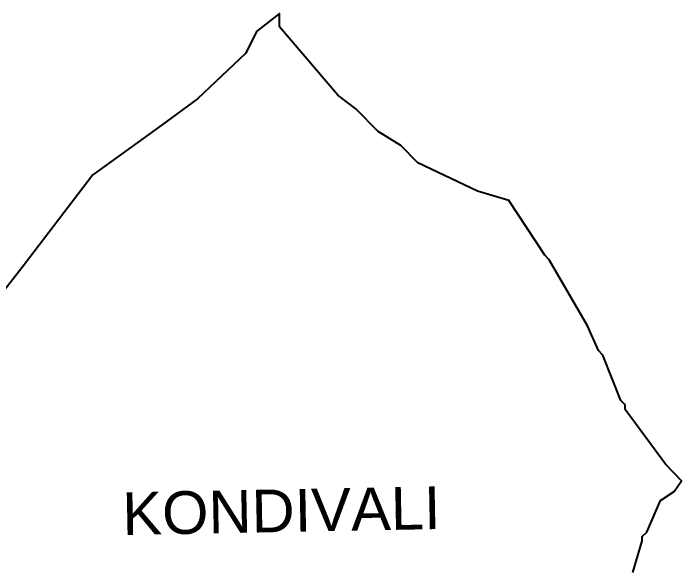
# Model space of a CAD drawing. Header units: metres. Extents: x 285848 to 288677, y 2001518 to 2004341.
# Drawn here: x 286975 to 288677, y 2002930 to 2004341 of the extents above; entities that cross this region are included whole.
import ezdxf

# ---------------------------------------------------------------- set-up
doc = ezdxf.new("R2010")
doc.units = ezdxf.units.M
doc.header["$MEASUREMENT"] = 0
doc.layers.add('VILLAGE BOUNDRY', color=10, linetype='Continuous')
doc.layers.add('VILLAGE NAME', color=250, linetype='Continuous')
doc.styles.get("Standard").update_dxf_attribs({"font": 'simplex.shx'})

msp = doc.modelspace()

# ---------------------------------------------------------------- linework, layer by layer
at = {"layer": 'VILLAGE BOUNDRY'}
msp.add_lwpolyline([(288553.1, 2002916.9), (288576.7, 2002997.4), (288576.8, 2003008.9), (288588.4, 2003020.3), (288623.6, 2003100.8), (288658.3, 2003123.6), (288677, 2003151), (288635.8, 2003192.9), (288533.1, 2003331.9), (288533.2, 2003343.8), (288521.8, 2003355.1), (288476.5, 2003470.7), (288465.1, 2003482.3), (288437.3, 2003545.6), (288340, 2003713.7), (288328.6, 2003725.4), (288237.4, 2003864.3), (288156.9, 2003888), (288005.2, 2003960.7), (287961.9, 2004004.7), (287904.1, 2004040.3), (287847.3, 2004097.8), (287801.5, 2004132.7), (287652.9, 2004306.7), (287653.2, 2004341.3), (287595.2, 2004295.6), (287566.5, 2004239.2), (287444.1, 2004123.9), (287351.4, 2004055.4), (287177.5, 2003929.9), (287003, 2003700.7), (286921.5, 2003597.6)], dxfattribs=at)

# ---------------------------------------------------------------- texts
at = {"layer": 'VILLAGE NAME', "insert": (287251.7, 2003121.1), "char_height": 108.748, "attachment_point": 1, "rotation": 1.1028}
msp.add_mtext_dynamic_manual_height_columns('{\\fArial|b0|i0|c0|p34;KONDIVALI}', width=726.929, gutter_width=543.7, heights=[0], dxfattribs=at)

doc.saveas('drawing.dxf')
